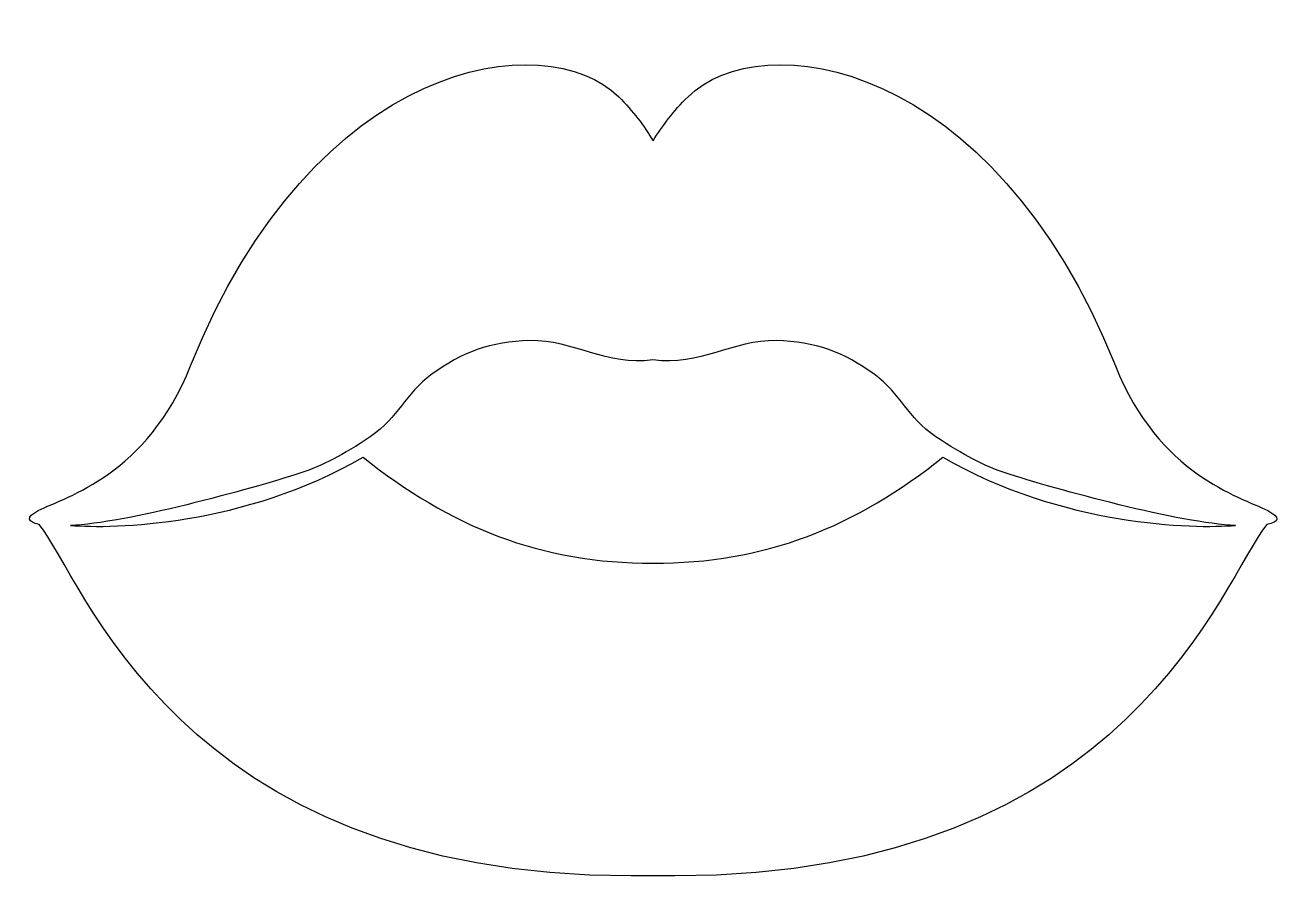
# Model space of a CAD drawing. Header units: centimetres. Extents: x -16.2 to 16.2, y -10.5 to 11.5.
import ezdxf

# ---------------------------------------------------------------- set-up
doc = ezdxf.new("R2010")
doc.units = ezdxf.units.CM
doc.header["$MEASUREMENT"] = 0
doc.layers.add('Layer 1', color=7, linetype='Continuous')

msp = doc.modelspace()

# ---------------------------------------------------------------- linework, layer by layer
at = {"layer": 'Layer 1'}
for points, knots in [([(15.87284, -1.03729), (15.1265, -0.67576), (13.06847, -0.11043), (11.93774, 2.69429), (11.93774, 2.69429), (8.7487, 10.67796), (2.75528, 11.49208), (0.9006, 9.63743), (0.9006, 9.63743), (0.51624, 9.27577), (0.24475, 8.89109), (-0.00401, 8.50673), (-0.00401, 8.50673), (-0.2301, 8.89109), (-0.52397, 9.27577), (-0.88595, 9.63743), (-0.88595, 9.63743), (-2.76329, 11.49208), (-8.75674, 10.67796), (-11.9455, 2.69429), (-11.9455, 2.69429), (-13.07651, -0.11042), (-15.13455, -0.67576), (-15.88089, -1.03729), (-15.88089, -1.03729), (-16.22017, -1.21827), (-16.15206, -1.33177), (-15.85819, -1.39927), (-15.85819, -1.39927), (-14.72749, -2.73367), (-12.35257, -10.46887), (-0.56937, -10.46887), (-0.56937, -10.46887), (-0.36567, -10.46887), (-0.18469, -10.46887), (-0.00401, -10.46887), (-0.00401, -10.46887), (0.17697, -10.46887), (0.35797, -10.46887), (0.56135, -10.46887), (0.56135, -10.46887), (12.34483, -10.46887), (14.71944, -2.73367), (15.85017, -1.39927), (15.85017, -1.39927), (16.16703, -1.33177), (16.21212, -1.21826), (15.87284, -1.03729)], [0, 0, 0, 0, 0.07692308, 0.07692308, 0.07692308, 0.07692308, 0.15384615, 0.15384615, 0.15384615, 0.15384615, 0.23076923, 0.23076923, 0.23076923, 0.23076923, 0.30769231, 0.30769231, 0.30769231, 0.30769231, 0.38461538, 0.38461538, 0.38461538, 0.38461538, 0.46153846, 0.46153846, 0.46153846, 0.46153846, 0.53846154, 0.53846154, 0.53846154, 0.53846154, 0.61538462, 0.61538462, 0.61538462, 0.61538462, 0.69230769, 0.69230769, 0.69230769, 0.69230769, 0.76923077, 0.76923077, 0.76923077, 0.76923077, 0.84615385, 0.84615385, 0.84615385, 0.84615385, 1, 1, 1, 1]), ([(7.48209, 0.34207), (5.26575, -1.44463), (2.86847, -2.41706), (-0.004, -2.39438), (-0.004, -2.39438), (-2.87618, -2.41705), (-5.27349, -1.44463), (-7.49012, 0.34207), (-7.49012, 0.34207), (-10.56602, -1.44464), (-13.95845, -1.51277), (-15.04406, -1.42196), (-15.04406, -1.42196), (-13.66426, -1.37653), (-10.40774, -0.49478), (-9.09601, -0.06499), (-9.09601, -0.06499), (-8.55306, 0.11599), (-8.01008, 0.38716), (-7.30915, 0.86232), (-7.30915, 0.86232), (-6.54011, 1.40498), (-6.44962, 1.92523), (-5.70329, 2.49059), (-5.70329, 2.49059), (-4.95695, 3.03354), (-4.18792, 3.32741), (-3.19279, 3.35012), (-3.19279, 3.35012), (-2.03937, 3.37282), (-1.20254, 2.67157), (-0.00403, 2.85257), (-0.00403, 2.85257), (1.19477, 2.67159), (2.05401, 3.37285), (3.18502, 3.35012), (3.18502, 3.35012), (4.18012, 3.32742), (4.94918, 3.03355), (5.69552, 2.49059), (5.69552, 2.49059), (6.44188, 1.92523), (6.53237, 1.40498), (7.30141, 0.86232), (7.30141, 0.86232), (8.02505, 0.38715), (8.545, 0.11598), (9.08796, -0.06499), (9.08796, -0.06499), (10.39963, -0.49478), (13.65649, -1.37653), (15.03601, -1.42196), (15.03601, -1.42196), (13.97308, -1.51277), (10.55797, -1.44464), (7.48209, 0.34207)], [0, 0, 0, 0, 0.06666667, 0.06666667, 0.06666667, 0.06666667, 0.13333333, 0.13333333, 0.13333333, 0.13333333, 0.2, 0.2, 0.2, 0.2, 0.26666667, 0.26666667, 0.26666667, 0.26666667, 0.33333333, 0.33333333, 0.33333333, 0.33333333, 0.4, 0.4, 0.4, 0.4, 0.46666667, 0.46666667, 0.46666667, 0.46666667, 0.53333333, 0.53333333, 0.53333333, 0.53333333, 0.6, 0.6, 0.6, 0.6, 0.66666667, 0.66666667, 0.66666667, 0.66666667, 0.73333333, 0.73333333, 0.73333333, 0.73333333, 0.8, 0.8, 0.8, 0.8, 0.86666667, 0.86666667, 0.86666667, 0.86666667, 1, 1, 1, 1])]:
    msp.add_open_spline(points, degree=3, knots=knots, dxfattribs=at)

doc.saveas('drawing.dxf')
